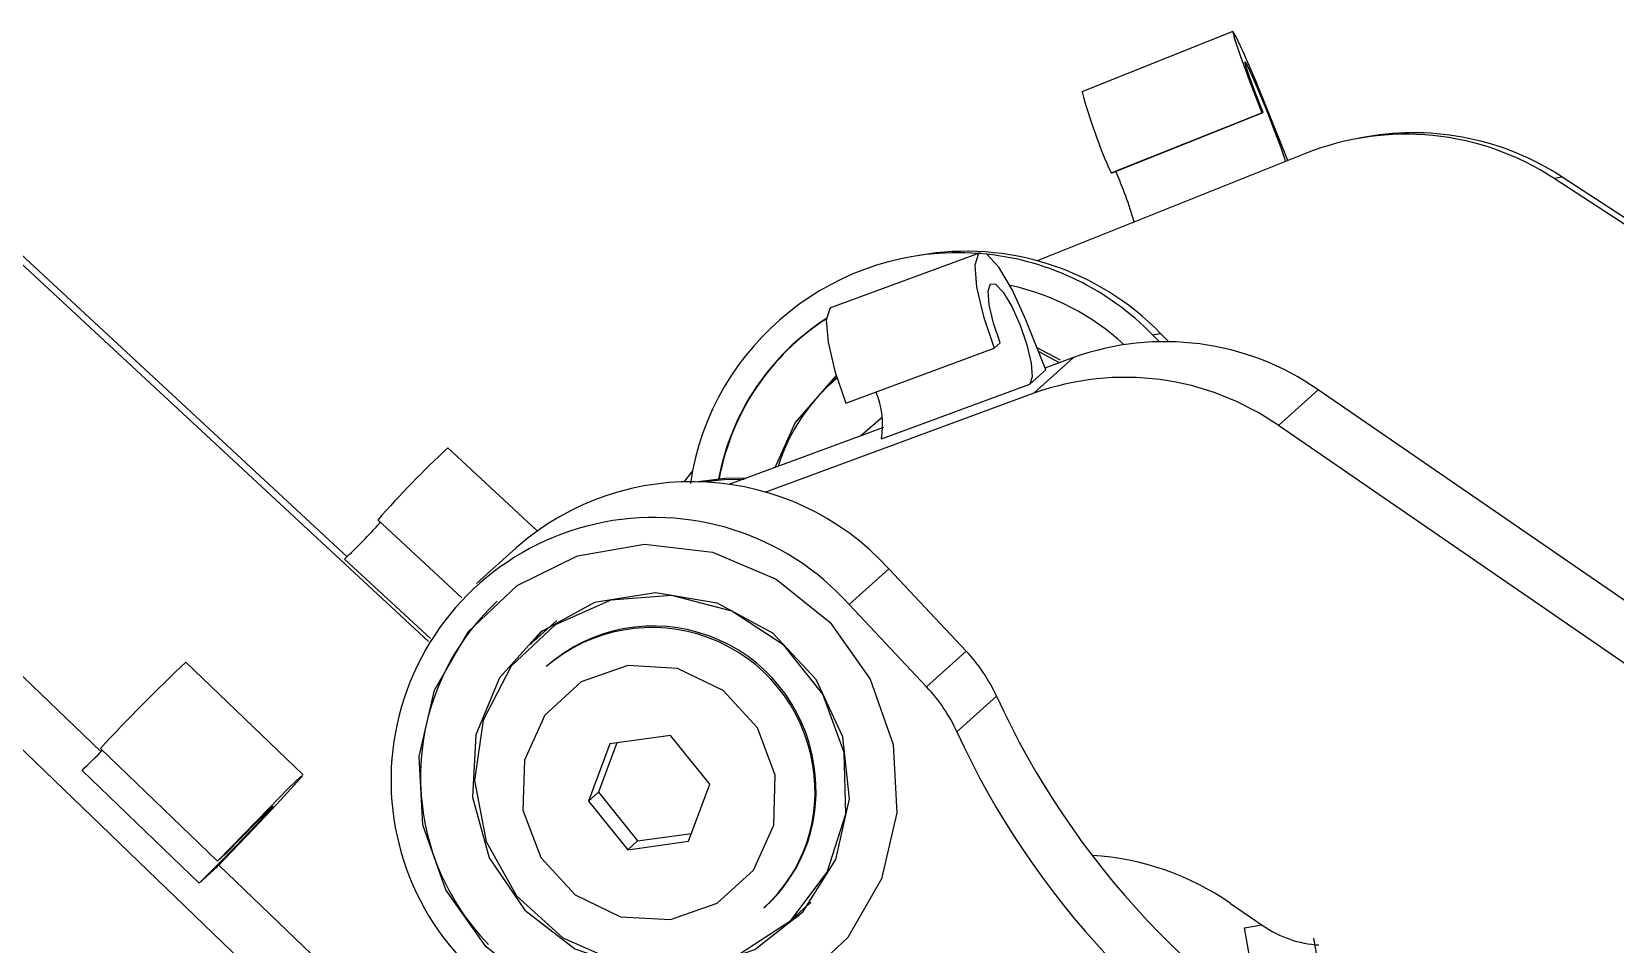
# Model space of a CAD drawing. Header units: millimetres. Extents: x -294 to 2792, y 5 to 1659.
# Drawn here: x 711.08 to 716.92, y 564.72 to 568.09 of the extents above; entities that cross this region are included whole.
import ezdxf

# ---------------------------------------------------------------- set-up
doc = ezdxf.new("R2010")
doc.units = ezdxf.units.MM
doc.layers.get('0').update_dxf_attribs({"lineweight": 18})

msp = doc.modelspace()

# ---------------------------------------------------------------- linework, layer by layer
at = {"color": 7, "linetype": 'Continuous', "lineweight": 25}
for p, q in [((715.5115, 568.0898), (714.9547, 567.8672)), ((712.5445, 565.8384), (710.2081, 568.0074)), ((712.2436, 566.1504), (710.2376, 568.0126)), ((715.0617, 567.568), (715.6184, 567.7906)), ((715.0661, 567.5688), (715.6228, 567.7913)), ((715.6184, 567.7906), (715.6228, 567.7913)), ((715.7142, 567.6141), (715.642, 567.7947)), ((716.0054, 567.7013), (715.9759, 567.6961)), ((715.7786, 567.6399), (714.7887, 567.2441)), ((715.0617, 567.568), (715.0661, 567.5688)), ((716.7264, 567.5529), (716.6969, 567.5477)), ((719.1199, 565.9598), (716.6969, 567.5477)), ((718.299, 566.5224), (716.7264, 567.5529)), ((711.3355, 565.4316), (709.3608, 567.3315)), ((714.5787, 567.2737), (714.0309, 567.0715)), ((714.3542, 567.2637), (714.3247, 567.2585)), ((713.0076, 563.5503), (709.2146, 567.1997)), ((714.8209, 566.8409), (714.748, 567.0263)), ((714.631, 566.9208), (714.653, 566.9406)), ((715.2152, 566.9702), (715.2447, 566.9754)), ((715.2391, 566.9456), (715.2152, 566.9702)), ((715.2737, 566.9456), (715.2447, 566.9754)), ((714.0832, 566.7186), (714.631, 566.9208)), ((714.7769, 566.7545), (714.9231, 566.8864)), ((714.8752, 566.8766), (714.7888, 566.9225)), ((714.8716, 566.8674), (714.7939, 566.9095)), ((714.9231, 566.8864), (714.8182, 566.8477)), ((714.0229, 566.788), (714.05, 566.8127)), ((714.7624, 566.7881), (714.8209, 566.8409)), ((714.7769, 566.7545), (713.7844, 566.3882)), ((714.2146, 566.5859), (714.7624, 566.7881)), ((715.8265, 566.7672), (715.6802, 566.6353)), ((717.3681, 565.706), (715.8265, 566.7672)), ((714.2185, 566.667), (714.1378, 566.5965)), ((714.223, 566.628), (713.6522, 566.4173)), ((718.7246, 564.5397), (715.6802, 566.6353)), ((712.9447, 566.2472), (712.6152, 566.553)), ((712.357, 566.2869), (712.6666, 565.9994)), ((712.8673, 566.1845), (712.7211, 566.0527)), ((712.2344, 566.1426), (712.5509, 565.8488)), ((714.0963, 565.9745), (714.2425, 566.1064)), ((714.5278, 565.8026), (714.2425, 566.1064)), ((714.3816, 565.6708), (714.0963, 565.9745)), ((712.9196, 565.8274), (712.9631, 565.8779)), ((713.006, 565.9057), (712.9329, 565.8398)), ((713.0174, 565.9157), (713.006, 565.9057)), ((712.0815, 565.3462), (711.6492, 565.7622)), ((714.3816, 565.6708), (714.5278, 565.8026)), ((712.9816, 565.749), (712.9779, 565.7457)), ((714.4931, 565.5049), (714.6393, 565.6367)), ((713.4368, 565.4913), (713.213, 565.4602)), ((713.5816, 565.3115), (713.4368, 565.4913)), ((711.3338, 565.4434), (711.7661, 565.0275)), ((713.213, 565.4602), (713.1339, 565.2492)), ((713.2385, 565.4637), (713.1705, 565.2822)), ((711.2658, 565.3624), (711.6981, 564.9465)), ((713.5026, 565.1005), (713.5816, 565.3115)), ((713.1705, 565.2822), (713.1339, 565.2492)), ((713.1339, 565.2492), (713.2788, 565.0694)), ((713.1705, 565.2822), (713.3153, 565.1023)), ((711.7639, 565.0058), (711.8977, 565.1461)), ((713.3153, 565.1023), (713.5136, 565.1299)), ((713.3153, 565.1023), (713.2788, 565.0694)), ((713.2788, 565.0694), (713.5026, 565.1005)), ((711.6981, 564.9465), (711.7639, 565.0058)), ((711.7661, 565.0275), (711.7953, 565.0539)), ((713.2234, 563.6152), (711.7707, 565.0129)), ((713.7815, 564.8545), (713.7852, 564.8578)), ((713.9115, 564.8261), (713.8567, 564.788)), ((713.8704, 564.8), (713.9435, 564.8659)), ((715.5029, 564.8715), (715.6233, 564.7886)), ((715.5539, 564.7813), (715.6176, 564.7925)), ((715.6147, 564.4363), (715.5539, 564.7813)), ((715.8089, 564.7433), (715.8249, 564.6527))]:
    msp.add_line(p, q, dxfattribs=at)
for points in [[(715.642, 567.7947), (715.5957, 567.9083), (715.5547, 568.0042), (715.5251, 568.068), (715.5115, 568.0898), (715.5161, 568.0664), (715.538, 568.0013), (715.5739, 567.9044), (715.6184, 567.7906)], [(715.6228, 567.7913), (715.595, 567.8625), (715.5726, 567.9231), (715.5589, 567.9637), (715.556, 567.9784), (715.5645, 567.9647), (715.583, 567.9249), (715.6087, 567.8649), (715.6376, 567.7939), (715.6654, 567.7228), (715.6879, 567.6622), (715.7016, 567.6216), (715.7045, 567.6103)], [(714.748, 567.0263), (714.6989, 567.1358), (714.6484, 567.2206), (714.6042, 567.2678), (714.5729, 567.2702), (714.5594, 567.2274), (714.5657, 567.146), (714.5908, 567.0383), (714.631, 566.9208)], [(714.653, 566.9406), (714.6278, 567.014), (714.6121, 567.0813), (714.6082, 567.1322), (714.6166, 567.1589), (714.6362, 567.1574), (714.6638, 567.1279), (714.6954, 567.0749), (714.7261, 567.0065), (714.7512, 566.933), (714.7669, 566.8657), (714.7709, 566.8149), (714.7624, 566.7881)], [(714.0309, 567.0715), (714.025, 567.0679), (714.0115, 567.0252), (714.0178, 566.9438), (714.043, 566.8361), (714.0832, 566.7186)], [(714.0475, 566.8208), (713.8961, 566.6464), (713.8211, 566.4796)], [(713.518, 566.468), (713.4921, 566.4349), (713.4869, 566.428)], [(713.7172, 566.4413), (713.6382, 566.4401), (713.5381, 566.4277)], [(713.5504, 566.4272), (713.6345, 566.4368), (713.7087, 566.4381)], [(712.7557, 564.7119), (712.6078, 564.9209), (712.5233, 565.1615), (712.5092, 565.4141), (712.5664, 565.6582), (712.6904, 565.8742), (712.8711, 566.0444), (713.094, 566.1551), (713.3408, 566.1974), (713.5918, 566.1678), (713.8264, 566.0687), (714.0257, 565.9081), (714.1736, 565.6991), (714.258, 565.4585), (714.2722, 565.2059), (714.215, 564.9618), (714.091, 564.7458), (713.9102, 564.5756), (713.6874, 564.4649), (713.4405, 564.4226), (713.1896, 564.4522), (712.955, 564.5513), (712.7557, 564.7119)], [(712.8989, 564.8464), (713.0839, 564.7039), (713.3031, 564.6281), (713.5328, 564.627), (713.7481, 564.7008), (713.9256, 564.8415), (714.0462, 565.0339), (714.0968, 565.2571), (714.0718, 565.4869), (713.974, 565.6985), (713.8139, 565.8688), (713.609, 565.9795), (713.3815, 566.0185), (713.1559, 565.9817), (712.9567, 565.8729), (712.8056, 565.7041), (712.7189, 565.4934), (712.7059, 565.2637), (712.7682, 565.04), (712.8989, 564.8464)], [(714.0147, 564.9872), (714.083, 565.2017), (714.0775, 565.429), (713.9988, 565.6444), (713.8553, 565.8247), (713.6627, 565.9503), (713.4418, 566.0076), (713.2165, 565.9903), (713.0113, 565.9004), (712.8484, 565.7476), (712.7455, 565.5484), (712.7137, 565.3245), (712.7564, 565.1001), (712.869, 564.8995), (713.0394, 564.7444), (713.249, 564.6517), (713.4752, 564.6314), (713.6934, 564.6858), (713.88, 564.8088), (714.0147, 564.9872)], [(713.823, 565.345), (713.7574, 565.5196), (713.6309, 565.6577), (713.4629, 565.7384), (713.2788, 565.7493), (713.1068, 565.6889), (712.973, 565.5662), (712.8977, 565.4), (712.8925, 565.2156), (712.9582, 565.0411), (713.0846, 564.903), (713.2527, 564.8223), (713.4368, 564.8113), (713.6088, 564.8718), (713.7426, 564.9944), (713.8179, 565.1606), (713.823, 565.345)], [(711.8977, 565.1461), (711.9848, 565.2383), (712.0487, 565.3074), (712.0796, 565.3429), (712.0727, 565.3394), (712.0292, 565.2975), (711.9556, 565.2235), (711.8633, 565.1287), (711.7661, 565.0275)], [(711.7953, 565.0539), (711.8542, 565.1151), (711.9091, 565.1713), (711.95, 565.2122), (711.9695, 565.2304), (711.9642, 565.2227), (711.935, 565.1904), (711.8871, 565.1394), (711.8293, 565.0789), (711.7719, 565.0198), (711.7254, 564.9729), (711.6981, 564.9465)], [(713.9435, 564.8659), (713.9531, 564.8747), (713.9546, 564.8762)]]:
    msp.add_lwpolyline(points, dxfattribs=at)
for centre, radius, start, end in [((717.0343, 568.4419), 2.1575, 195.44851, 203.89488), ((716.1493, 566.7124), 0.9988, 56.75463, 111.78575), ((716.1788, 566.7175), 0.9989, 56.75648, 99.99664), ((713.2507, 566.8014), 1.9856, 17.17489, 22.90672), ((714.5276, 566.2798), 0.9991, 44.13071, 99.99487), ((714.4983, 566.2744), 0.9992, 85.8135, 171.51417), ((714.498, 566.2744), 0.9993, 44.13452, 83.92988), ((714.498, 566.2743), 0.8994, 47.2202, 77.68277), ((714.4987, 566.2742), 0.8997, 122.75395, 169.49077), ((714.5005, 566.2745), 0.8997, 122.90001, 169.50113), ((715.2597, 565.9548), 0.9905, 55.09729, 109.86804), ((715.1135, 565.823), 0.9905, 55.09729, 109.86804), ((714.5009, 566.2744), 0.6998, 130.03105, 162.56228), ((713.9144, 566.6391), 0.3048, 349.95598, 23.29536), ((715.0601, 563.9228), 3.591, 132.90914, 138.82871), ((713.5151, 565.4457), 0.9826, 42.2503, 131.24535), ((713.375, 565.3267), 0.9695, 41.93033, 224.63962), ((710.6323, 567.8325), 2.3286, 313.47103, 318.12775), ((713.4004, 565.3376), 0.8861, 132.90182, 224.17259), ((713.368, 565.2895), 0.6003, 8.76852, 130.52954), ((713.3734, 565.2974), 0.5979, 8.3542, 130.94386), ((716.1601, 560.9833), 6.5716, 133.34753, 137.25795), ((714.0778, 565.3797), 0.6176, 24.5942, 43.2199), ((713.9316, 565.2479), 0.6176, 24.5942, 43.2199), ((717.4481, 566.9224), 3.0891, 204.59546, 241.82358), ((717.3019, 566.7906), 3.0891, 204.59546, 241.82358), ((709.064, 567.6521), 3.1766, 313.87985, 315.78334), ((713.3931, 565.2811), 0.5769, 312.31835, 9.97194), ((713.3968, 565.2844), 0.5769, 312.31835, 9.97194), ((714.9298, 564.0422), 1.008, 55.35371, 86.42702), ((715.8525, 565.1203), 0.4032, 235.35495, 266.64111)]:
    msp.add_arc(centre, radius, start, end, dxfattribs=at)

doc.saveas('drawing.dxf')
